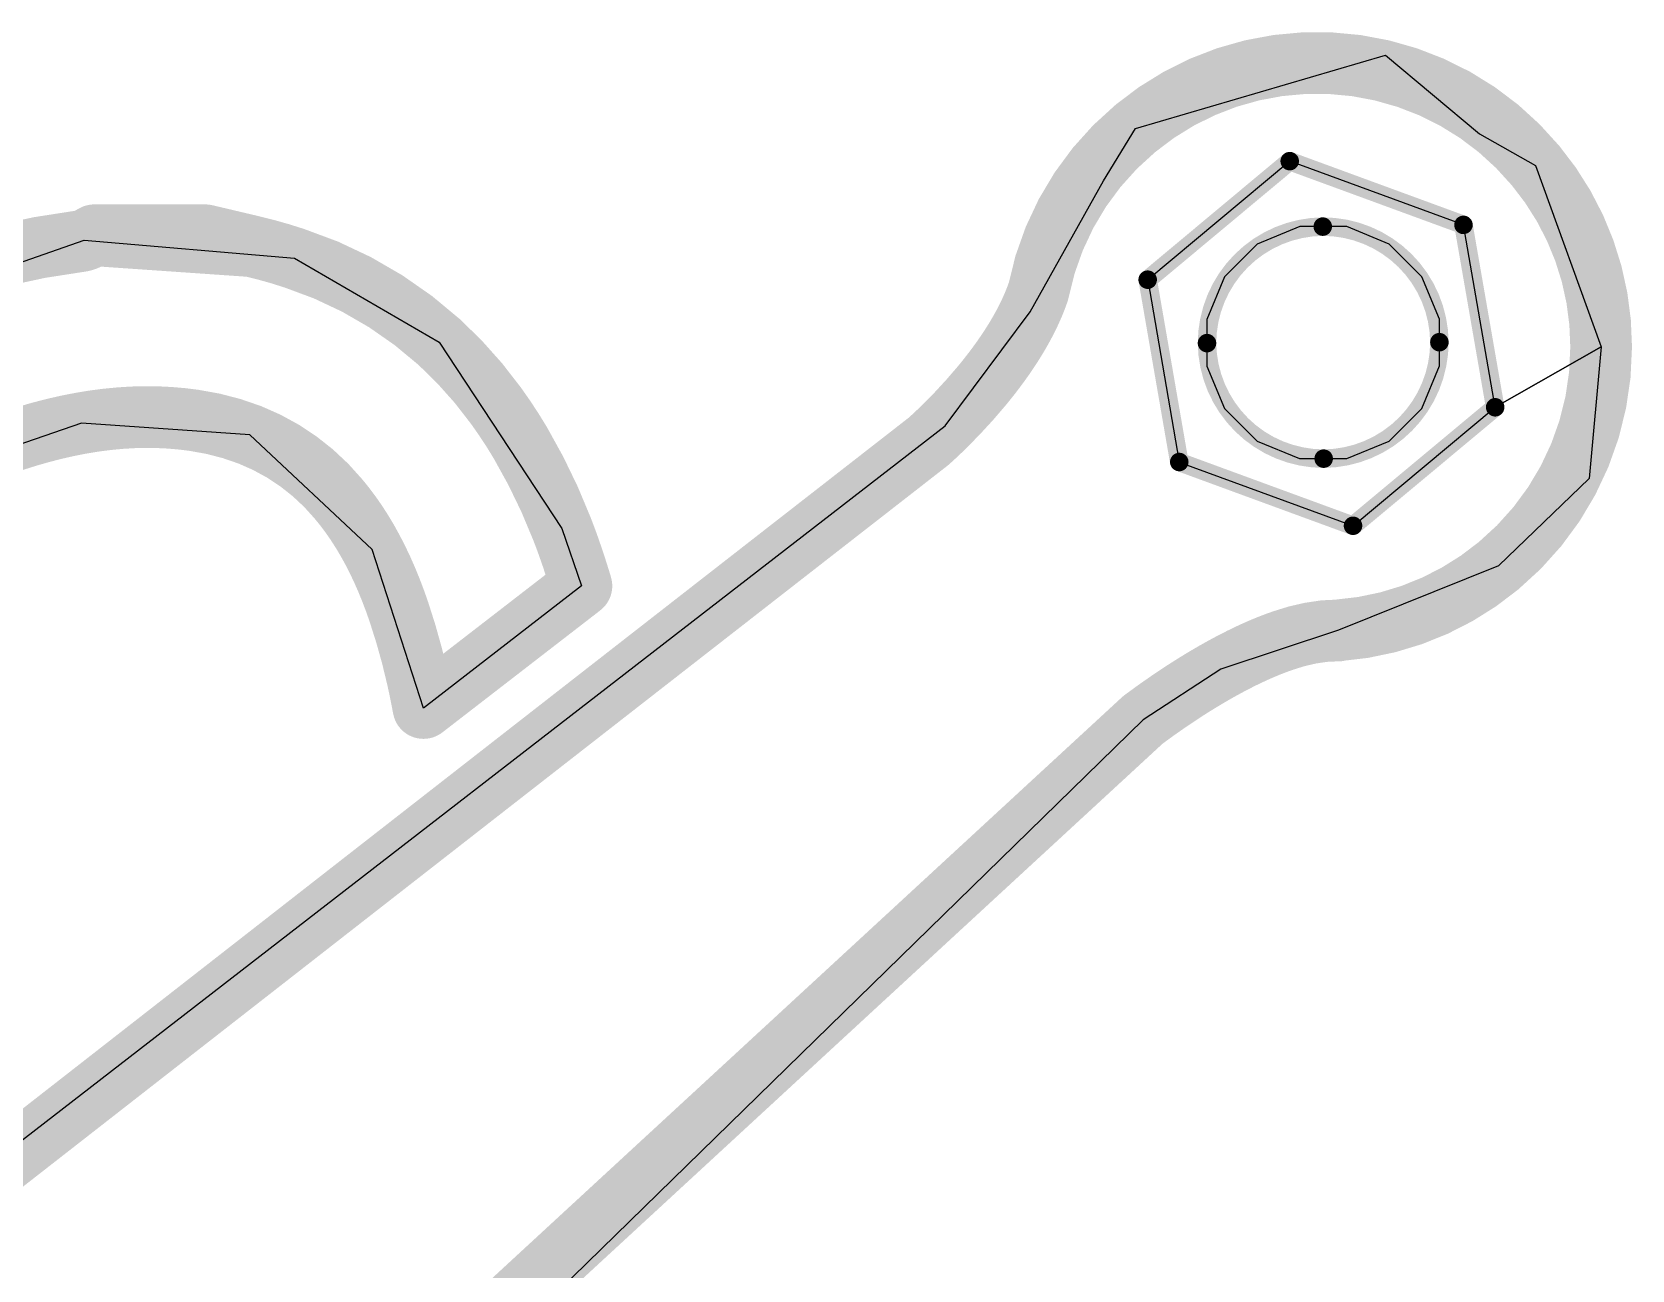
# Model space of a CAD drawing. Header units: millimetres. Extents: x 80 to 209, y 77 to 97.
# Drawn here: x 89.538 to 92.131, y 90.84 to 92.846 of the extents above; entities that cross this region are included whole.
import ezdxf

# ---------------------------------------------------------------- set-up
doc = ezdxf.new("R2010")
doc.units = ezdxf.units.MM
doc.layers.add('TopOverlay', color=2, linetype='Continuous')

msp = doc.modelspace()

# ---------------------------------------------------------------- linework, layer by layer
at = {"layer": 'TopOverlay'}
for p, q in [((91.32644167999999, 92.69028451999999), (91.73173424, 92.8087171)), ((91.73173424, 92.8087171), (91.88413424, 92.6817171)), ((91.27453424, 92.6055171), (91.32644167999999, 92.69028451999999)), ((91.88413424, 92.6817171), (91.97492654, 92.62995697999999)), ((91.57647928, 92.63719852), (91.34627907999999, 92.44509832)), ((91.85806368, 92.53392212), (91.57647928, 92.63719852)), ((91.97492654, 92.62995697999999), (92.08120267999999, 92.33608152)), ((91.15588068, 92.39306642), (91.27453424, 92.6055171)), ((91.59272512, 92.53112558), (91.52376412, 92.5025582)), ((91.63004787999999, 92.53112558), (91.59272512, 92.53112558)), ((91.63175222, 92.53112558), (91.63004787999999, 92.53112558)), ((91.66901148, 92.53112558), (91.63175222, 92.53112558)), ((91.63175222, 92.53112558), (91.63175222, 92.53112558)), ((91.73786072, 92.50260646), (91.66901148, 92.53112558)), ((91.90944788, 92.23834232), (91.85806368, 92.53392212)), ((89.11118067999999, 92.33100152), (89.62268587999999, 92.50892343999999)), ((89.62268587999999, 92.50892343999999), (89.96352085999999, 92.47978963999999)), ((91.52376412, 92.5025582), (91.47098292, 92.449777)), ((91.79055556, 92.44991162), (91.73786072, 92.50260646)), ((89.96352085999999, 92.47978963999999), (90.19825241999999, 92.34393266)), ((91.34627907999999, 92.44509832), (91.39748548, 92.14964551999999)), ((91.47098292, 92.449777), (91.44241808, 92.380816)), ((91.81907468, 92.38106237999999), (91.79055556, 92.44991162)), ((91.01794598, 92.2083754), (91.15588068, 92.39306642)), ((91.44241808, 92.380816), (91.44241808, 92.34349578)), ((91.81907468, 92.34380311999999), (91.81907468, 92.38106237999999)), ((90.19825241999999, 92.34393266), (90.39685247999999, 92.04179712)), ((91.44241808, 92.34349578), (91.44241808, 92.34349578)), ((91.44241808, 92.34349578), (91.44241808, 92.34232992)), ((91.44241808, 92.34232992), (91.44241808, 92.30508336)), ((91.81907468, 92.34260932), (91.81907468, 92.34380311999999)), ((91.81907468, 92.30530687999999), (91.81907468, 92.34260932)), ((91.81907468, 92.34260932), (91.81907468, 92.34260932)), ((92.08120267999999, 92.33608152), (91.90944788, 92.23834232)), ((91.90944788, 92.23834232), (92.08120522, 92.33608152)), ((92.08120522, 92.33608152), (92.06193424, 92.1229171)), ((91.44241808, 92.30508336), (91.4709245, 92.23625951999999)), ((91.79052508, 92.23638143999999), (91.81907468, 92.30530687999999)), ((91.4709245, 92.23625951999999), (91.52359648, 92.18358753999999)), ((91.67906988, 92.04634372), (91.90944788, 92.23834232)), ((91.73777181999999, 92.18362818), (91.79052508, 92.23638143999999)), ((89.61815198, 92.21263497999999), (89.33602402, 92.11479417999999)), ((89.891235, 92.19367641999999), (89.61815198, 92.21263497999999)), ((88.91656588, 90.58246043999999), (91.01794598, 92.2083754)), ((90.08967249999999, 92.0078932), (89.891235, 92.19367641999999)), ((91.52359648, 92.18358753999999), (91.59242031999999, 92.15508111999999)), ((91.66884637999999, 92.15508111999999), (91.73777181999999, 92.18362818)), ((91.39748548, 92.14964551999999), (91.67906988, 92.04634372)), ((91.59242031999999, 92.15508111999999), (91.62966687999999, 92.15508111999999)), ((91.62966687999999, 92.15508111999999), (91.62966687999999, 92.15508111999999)), ((91.62966687999999, 92.15508111999999), (91.63154648, 92.15508111999999)), ((91.63154648, 92.15508111999999), (91.66884637999999, 92.15508111999999)), ((92.06193424, 92.1229171), (91.91470568, 91.98136798)), ((90.39685247999999, 92.04179712), (90.42860248, 91.94880771999999)), ((90.17262128, 91.75096712), (90.08967249999999, 92.0078932)), ((91.91470568, 91.98136798), (91.65534627999999, 91.87687491999999)), ((90.42860248, 91.94880771999999), (90.17262128, 91.75096712)), ((91.65534627999999, 91.87687491999999), (91.46489453999999, 91.81419025999999)), ((91.46489453999999, 91.81419025999999), (91.33873528, 91.73191711999999)), ((91.33873528, 91.73191711999999), (89.26764213999999, 89.70964531999999))]:
    msp.add_line(p, q, dxfattribs=at)
for points, const_width in [([(91.32644167999999, 92.69028198, -0.4144898367306477), (91.97492654, 92.62995697999999)], 0.0999998), ([(91.16919028, 92.42604831999999, -0.1730033088149942), (91.32644167999999, 92.69028451999999)], 0.0999998), ([(91.97492908, 92.62995952, -0.1759542203522318), (92.08120267999999, 92.33608152)], 0.0999998), ([(89.41954176, 92.46509574, -0.04339399902588973), (89.61661527999999, 92.50753152)], 0.0999998), ([(89.62071992, 92.50833924, -0.03353968328013491), (89.61661782, 92.50753152)], 0.0999998), ([(89.62268587999999, 92.50892598, -0.01446706197712661), (89.62071992, 92.50833924)], 0.0999998), ([(89.62459596, 92.50960669999999, -0.012819615802084), (89.62268587999999, 92.50892343999999)], 0.0999998), ([(89.6264527, 92.51037378, -0.01113289654962448), (89.62459596, 92.50960923999999)], 0.0999998), ([(89.6282561, 92.51120689999999, -0.009431068064329933), (89.6264527, 92.51037378)], 0.0999998), ([(89.63000362, 92.51208573999999, -0.007722331794364457), (89.62825355999999, 92.51120436)], 0.0999998), ([(89.63170541999999, 92.51300522, -0.006000459943974448), (89.63000616, 92.51208828)], 0.0999998), ([(89.63495408, 92.51487211999999, -0.006687669695861434), (89.63170287999999, 92.51300268)], 0.0999998), ([(89.89383088, 92.49947972, -0.02292664421087376), (89.9635234, 92.47978963999999)], 0.0999998), ([(91.44241808, 92.34232992, -0.4103225223430456), (91.63004787999999, 92.53112558)], 0.02999994), ([(91.63004787999999, 92.53112811999999, -0.4114191437117658), (91.81907468, 92.34380311999999)], 0.02999994), ([(89.96352085999999, 92.47978963999999, -0.1056665316449101), (90.19825241999999, 92.34393266)], 0.0999998), ([(91.16919281999999, 92.42604831999999, -0.02661962269948131), (91.15588068, 92.39306642)], 0.0999998), ([(91.15587814, 92.39306642, -0.02125930713248748), (91.13917255999999, 92.3608897)], 0.0999998), ([(90.19825241999999, 92.34393266, -0.05116974430958707), (90.28999214, 92.24102964)], 0.0999998), ([(91.13917255999999, 92.36089224, -0.01714887712528757), (91.11997016, 92.32994742)], 0.0999998), ([(91.11997269999999, 92.32994742, -0.01401282816787235), (91.09917263999999, 92.30065105999999)], 0.0999998), ([(92.08120522, 92.33608152, -0.2236946608840495), (91.91470822, 91.98137052)], 0.0999998), ([(91.0991701, 92.30064852, -0.01160948720890258), (91.07767154, 92.27342225999999)], 0.0999998), ([(91.63154648, 92.15508111999999, -0.410429506527676), (91.44241808, 92.34232992)], 0.02999994), ([(91.81907468, 92.34380311999999, -0.4109317109886546), (91.63154648, 92.15508111999999)], 0.02999994), ([(91.07767154, 92.2734248, -0.02500286130756592), (91.01794598, 92.20837286)], 0.0999998), ([(90.28999214, 92.24102964, -0.02322023215824581), (90.32965678, 92.18065383999999)], 0.0999998), ([(89.55269364, 92.19779883999999, -0.02226821202684939), (89.61815198, 92.21263497999999)], 0.0999998), ([(89.61815198, 92.21263752, -0.02490547445522309), (89.68119224, 92.22078076)], 0.0999998), ([(89.68118969999999, 92.22078076, -0.02707439589178364), (89.74209635999999, 92.22225904)], 0.0999998), ([(89.74209635999999, 92.22225904, -0.0284324068627955), (89.80114628, 92.21710791999999)], 0.0999998), ([(89.80114628, 92.21710537999999, -0.05753841696263393), (89.891235, 92.19367641999999)], 0.0999998), ([(89.48453527999999, 92.17624185999999, -0.01948009720367042), (89.55269109999999, 92.19780138)], 0.0999998), ([(89.891235, 92.19367641999999, -0.1272888284490812), (90.03520474, 92.08934592)], 0.0999998), ([(91.01794598, 92.2083754, -0.0122260510950128), (90.99108801999999, 92.18307191999999)], 0.0999998), ([(90.32965678, 92.18065383999999, -0.04053423737779016), (90.39685247999999, 92.04179712)], 0.0999998), ([(90.03520474, 92.08934592, -0.02747975270145443), (90.06386864, 92.05108844)], 0.0999998), ([(90.06386864, 92.05108844, -0.02475055149418869), (90.08967249999999, 92.0078932)], 0.0999998), ([(90.40037799999999, 92.03266328, -0.004803164972218322), (90.40716488, 92.0142813)], 0.0999998), ([(90.08967249999999, 92.0078932, -0.02192672147438561), (90.11265188, 91.9597221)], 0.0999998), ([(90.4197963, 91.97707537999999, -0.0047077697391005), (90.42860248, 91.94880771999999)], 0.0999998), ([(91.91470568, 91.98136798, -0.1564752534162853), (91.65534627999999, 91.87687238)], 0.0999998), ([(90.11264933999999, 91.9597221, -0.01921722058050893), (90.13284488, 91.90654212)], 0.0999998), ([(90.13284488, 91.90654212, -0.02624872888785037), (90.16289307999999, 91.79889691999999)], 0.0999998), ([(91.56623291999999, 91.86047921999999, -0.05745605579050803), (91.63264122, 91.87568112)], 0.0999998), ([(91.6340687, 91.87570905999999, -0.007388490068663127), (91.63263868, 91.87568112)], 0.0999998), ([(91.6521662, 91.87653963999999, -0.0132951433491025), (91.65565108, 91.87659805999999)], 0.0999998), ([(91.49795517999999, 91.83160196, -0.01454481700579706), (91.53197086, 91.84731948)], 0.0999998), ([(91.5319734, 91.84731694, -0.01872542755466108), (91.56623291999999, 91.86047667999999)], 0.0999998), ([(91.46489453999999, 91.81419025999999, -0.0115532755620735), (91.49795517999999, 91.83159941999999)], 0.0999998), ([(90.16289307999999, 91.79889691999999, -0.01024513317760965), (90.17262128, 91.75096712)], 0.0999998), ([(91.40447048, 91.77773871999999, -0.007725494242886709), (91.43349506, 91.79595051999999)], 0.0999998), ([(91.43349506, 91.79595051999999, -0.009363672759366864), (91.46489453999999, 91.81419025999999)], 0.0999998), ([(91.33873528, 91.73191711999999, -0.01651381497116148), (91.40447048, 91.77773871999999)], 0.0999998)]:
    msp.add_lwpolyline(points, format="xyb", dxfattribs=dict(at, const_width=const_width))
for points, const_width in [([(91.30144299999999, 92.69028451999999, 1), (91.35144036, 92.69028451999999, 1)], 0.0499999), ([(91.30144299999999, 92.69028198, 1), (91.35144036, 92.69028198, 1)], 0.0499999), ([(91.94992785999999, 92.62995697999999, 1), (91.99992522, 92.62995697999999, 1)], 0.0499999), ([(91.9499304, 92.62995952, 1), (91.99992775999999, 92.62995952, 1)], 0.0499999), ([(91.56897866, 92.63719852, 1), (91.58397989999999, 92.63719852, 1)], 0.0149987), ([(91.56897866, 92.63719852, 1), (91.58397989999999, 92.63719852, 1)], 0.0149987), ([(89.5916166, 92.50753152, 1), (89.64161396, 92.50753152, 1)], 0.0499999), ([(89.59161913999999, 92.50753152, 1), (89.6416165, 92.50753152, 1)], 0.0499999), ([(89.59572123999999, 92.50833924, 1), (89.6457186, 92.50833924, 1)], 0.0499999), ([(89.59572123999999, 92.50833924, 1), (89.6457186, 92.50833924, 1)], 0.0499999), ([(89.5976872, 92.50892598, 1), (89.64768456, 92.50892598, 1)], 0.0499999), ([(89.5976872, 92.50892343999999, 1), (89.64768456, 92.50892343999999, 1)], 0.0499999), ([(89.59959728, 92.50960923999999, 1), (89.64959463999999, 92.50960923999999, 1)], 0.0499999), ([(89.59959728, 92.50960669999999, 1), (89.64959463999999, 92.50960669999999, 1)], 0.0499999), ([(89.60145401999999, 92.51037378, 1), (89.65145138, 92.51037378, 1)], 0.0499999), ([(89.60145401999999, 92.51037378, 1), (89.65145138, 92.51037378, 1)], 0.0499999), ([(89.60325488, 92.51120436, 1), (89.65325224, 92.51120436, 1)], 0.0499999), ([(89.60325741999999, 92.51120689999999, 1), (89.65325478, 92.51120689999999, 1)], 0.0499999), ([(89.60500494, 92.51208573999999, 1), (89.65500229999999, 92.51208573999999, 1)], 0.0499999), ([(89.60500748, 92.51208828, 1), (89.65500483999999, 92.51208828, 1)], 0.0499999), ([(89.6067042, 92.51300268, 1), (89.65670156, 92.51300268, 1)], 0.0499999), ([(89.60670673999999, 92.51300522, 1), (89.6567041, 92.51300522, 1)], 0.0499999), ([(89.60995539999999, 92.51487211999999, 1), (89.65995276, 92.51487211999999, 1)], 0.0499999), ([(89.60995539999999, 92.51487211999999, 1), (89.65995276, 92.51487211999999, 1)], 0.0499999), ([(89.61037449999999, 92.51508039999999, 1), (89.66037186, 92.51508039999999, 1)], 0.0499999), ([(89.61037449999999, 92.51508039999999, 1), (89.66037186, 92.51508039999999, 1)], 0.0499999), ([(89.6107936, 92.51529375999999, 1), (89.66079096, 92.51529375999999, 1)], 0.0499999), ([(89.6107936, 92.51529375999999, 1), (89.66079096, 92.51529375999999, 1)], 0.0499999), ([(89.6112127, 92.51551474, 1), (89.66121006, 92.51551474, 1)], 0.0499999), ([(89.6112127, 92.51551474, 1), (89.66121006, 92.51551474, 1)], 0.0499999), ([(89.61162926, 92.51573825999999, 1), (89.66162661999999, 92.51573825999999, 1)], 0.0499999), ([(89.61162926, 92.51573825999999, 1), (89.66162661999999, 92.51573825999999, 1)], 0.0499999), ([(89.61204835999999, 92.51596432, 1), (89.66204572, 92.51596432, 1)], 0.0499999), ([(89.61204835999999, 92.51596432, 1), (89.66204572, 92.51596432, 1)], 0.0499999), ([(89.61246492, 92.51619545999999, 1), (89.66246228, 92.51619545999999, 1)], 0.0499999), ([(89.61246492, 92.51619545999999, 1), (89.66246228, 92.51619545999999, 1)], 0.0499999), ([(89.61288148, 92.51642659999999, 1), (89.66287883999999, 92.51642659999999, 1)], 0.0499999), ([(89.61288148, 92.51642659999999, 1), (89.66287883999999, 92.51642659999999, 1)], 0.0499999), ([(89.61329549999999, 92.51666028, 1), (89.66329286, 92.51666028, 1)], 0.0499999), ([(89.61329549999999, 92.51666028, 1), (89.66329286, 92.51666028, 1)], 0.0499999), ([(89.614121, 92.51713271999999, 1), (89.66411835999999, 92.51713271999999, 1)], 0.0499999), ([(89.614121, 92.51713271999999, 1), (89.66411835999999, 92.51713271999999, 1)], 0.0499999), ([(89.614121, 92.51713271999999, 1), (89.66411835999999, 92.51713271999999, 1)], 0.0499999), ([(89.79390219999999, 92.51713271999999, 1), (89.84389956, 92.51713271999999, 1)], 0.0499999), ([(89.79390219999999, 92.51713271999999, 1), (89.84389956, 92.51713271999999, 1)], 0.0499999), ([(89.8688322, 92.49947972, 1), (89.91882955999999, 92.49947972, 1)], 0.0499999), ([(89.8688322, 92.49947972, 1), (89.91882955999999, 92.49947972, 1)], 0.0499999), ([(89.8688322, 92.49947972, 1), (89.91882955999999, 92.49947972, 1)], 0.0499999), ([(91.62254725999999, 92.53112811999999, 1), (91.6375485, 92.53112811999999, 1)], 0.0149987), ([(91.62254725999999, 92.53112558, 1), (91.6375485, 92.53112558, 1)], 0.0149987), ([(91.85056306, 92.53392212, 1), (91.86556429999999, 92.53392212, 1)], 0.0149987), ([(91.85056306, 92.53392212, 1), (91.86556429999999, 92.53392212, 1)], 0.0149987), ([(89.93852217999999, 92.47978963999999, 1), (89.98851954, 92.47978963999999, 1)], 0.0499999), ([(89.93852471999999, 92.47978963999999, 1), (89.98852208, 92.47978963999999, 1)], 0.0499999), ([(91.1441916, 92.42604831999999, 1), (91.19418895999999, 92.42604831999999, 1)], 0.0499999), ([(91.14419414, 92.42604831999999, 1), (91.19419149999999, 92.42604831999999, 1)], 0.0499999), ([(91.13087945999999, 92.39306642, 1), (91.18087682, 92.39306642, 1)], 0.0499999), ([(91.130882, 92.39306642, 1), (91.18087935999999, 92.39306642, 1)], 0.0499999), ([(91.33877846, 92.44509832, 1), (91.35377969999999, 92.44509832, 1)], 0.0149987), ([(91.33877846, 92.44509832, 1), (91.35377969999999, 92.44509832, 1)], 0.0149987), ([(90.17325373999999, 92.34393266, 1), (90.2232511, 92.34393266, 1)], 0.0499999), ([(90.17325373999999, 92.34393266, 1), (90.2232511, 92.34393266, 1)], 0.0499999), ([(91.11417388, 92.36089224, 1), (91.16417124, 92.36089224, 1)], 0.0499999), ([(91.11417388, 92.3608897, 1), (91.16417124, 92.3608897, 1)], 0.0499999), ([(91.09497148, 92.32994742, 1), (91.14496883999999, 92.32994742, 1)], 0.0499999), ([(91.09497402, 92.32994742, 1), (91.14497138, 92.32994742, 1)], 0.0499999), ([(92.056204, 92.33608152, 1), (92.10620136, 92.33608152, 1)], 0.0499999), ([(92.05620653999999, 92.33608152, 1), (92.1062039, 92.33608152, 1)], 0.0499999), ([(91.07417142, 92.30064852, 1), (91.12416877999999, 92.30064852, 1)], 0.0499999), ([(91.07417396, 92.30065105999999, 1), (91.12417131999999, 92.30065105999999, 1)], 0.0499999), ([(91.43491746, 92.34232992, 1), (91.4499187, 92.34232992, 1)], 0.0149987), ([(91.43491746, 92.34232992, 1), (91.4499187, 92.34232992, 1)], 0.0149987), ([(91.81157406, 92.34380311999999, 1), (91.8265753, 92.34380311999999, 1)], 0.0149987), ([(91.81157406, 92.34380311999999, 1), (91.8265753, 92.34380311999999, 1)], 0.0149987), ([(91.05267286, 92.2734248, 1), (91.10267022, 92.2734248, 1)], 0.0499999), ([(91.05267286, 92.27342225999999, 1), (91.10267022, 92.27342225999999, 1)], 0.0499999), ([(90.26499346, 92.24102964, 1), (90.31499081999999, 92.24102964, 1)], 0.0499999), ([(90.26499346, 92.24102964, 1), (90.31499081999999, 92.24102964, 1)], 0.0499999), ([(89.5931533, 92.21263752, 1), (89.64315065999999, 92.21263752, 1)], 0.0499999), ([(89.5931533, 92.21263497999999, 1), (89.64315065999999, 92.21263497999999, 1)], 0.0499999), ([(89.65619102, 92.22078076, 1), (89.70618838, 92.22078076, 1)], 0.0499999), ([(89.65619355999999, 92.22078076, 1), (89.70619092, 92.22078076, 1)], 0.0499999), ([(89.71709768, 92.22225904, 1), (89.76709504, 92.22225904, 1)], 0.0499999), ([(89.71709768, 92.22225904, 1), (89.76709504, 92.22225904, 1)], 0.0499999), ([(89.7761476, 92.21710791999999, 1), (89.82614496, 92.21710791999999, 1)], 0.0499999), ([(89.7761476, 92.21710537999999, 1), (89.82614496, 92.21710537999999, 1)], 0.0499999), ([(89.52769242, 92.19780138, 1), (89.57768978, 92.19780138, 1)], 0.0499999), ([(89.52769495999999, 92.19779883999999, 1), (89.57769232, 92.19779883999999, 1)], 0.0499999), ([(89.86623632, 92.19367641999999, 1), (89.91623367999999, 92.19367641999999, 1)], 0.0499999), ([(89.86623632, 92.19367641999999, 1), (89.91623367999999, 92.19367641999999, 1)], 0.0499999), ([(90.9929473, 92.2083754, 1), (91.04294465999999, 92.2083754, 1)], 0.0499999), ([(90.9929473, 92.20837286, 1), (91.04294465999999, 92.20837286, 1)], 0.0499999), ([(91.90194726, 92.23834232, 1), (91.91694849999999, 92.23834232, 1)], 0.0149987), ([(91.90194726, 92.23834232, 1), (91.91694849999999, 92.23834232, 1)], 0.0149987), ([(90.3046581, 92.18065383999999, 1), (90.35465545999999, 92.18065383999999, 1)], 0.0499999), ([(90.3046581, 92.18065383999999, 1), (90.35465545999999, 92.18065383999999, 1)], 0.0499999), ([(90.9660868, 92.18307191999999, 1), (91.01608415999999, 92.18307191999999, 1)], 0.0499999), ([(90.96608934, 92.18307191999999, 1), (91.01608669999999, 92.18307191999999, 1)], 0.0499999), ([(91.38998486, 92.14964551999999, 1), (91.40498609999999, 92.14964551999999, 1)], 0.0149987), ([(91.38998486, 92.14964551999999, 1), (91.40498609999999, 92.14964551999999, 1)], 0.0149987), ([(91.62404586, 92.15508111999999, 1), (91.6390471, 92.15508111999999, 1)], 0.0149987), ([(91.62404586, 92.15508111999999, 1), (91.6390471, 92.15508111999999, 1)], 0.0149987), ([(90.01020606, 92.08934592, 1), (90.06020342, 92.08934592, 1)], 0.0499999), ([(90.01020606, 92.08934592, 1), (90.06020342, 92.08934592, 1)], 0.0499999), ([(90.03886996, 92.05108844, 1), (90.08886731999999, 92.05108844, 1)], 0.0499999), ([(90.03886996, 92.05108844, 1), (90.08886731999999, 92.05108844, 1)], 0.0499999), ([(90.3718538, 92.04179712, 1), (90.42185115999999, 92.04179712, 1)], 0.0499999), ([(90.3718538, 92.04179712, 1), (90.42185115999999, 92.04179712, 1)], 0.0499999), ([(90.37537932, 92.03266328, 1), (90.42537668, 92.03266328, 1)], 0.0499999), ([(90.37537932, 92.03266328, 1), (90.42537668, 92.03266328, 1)], 0.0499999), ([(90.06467382, 92.0078932, 1), (90.11467118, 92.0078932, 1)], 0.0499999), ([(90.06467382, 92.0078932, 1), (90.11467118, 92.0078932, 1)], 0.0499999), ([(90.3821662, 92.0142813, 1), (90.43216355999999, 92.0142813, 1)], 0.0499999), ([(90.3821662, 92.0142813, 1), (90.43216355999999, 92.0142813, 1)], 0.0499999), ([(90.7397474, 92.00679337999999, 1), (90.78974475999999, 92.00679337999999, 1)], 0.0499999), ([(90.7397474, 92.00679337999999, 1), (90.78974475999999, 92.00679337999999, 1)], 0.0499999), ([(91.67156926, 92.04634372, 1), (91.68657049999999, 92.04634372, 1)], 0.0149987), ([(91.67156926, 92.04634372, 1), (91.68657049999999, 92.04634372, 1)], 0.0149987), ([(90.38862542, 91.99574946, 1), (90.43862277999999, 91.99574946, 1)], 0.0499999), ([(90.38862542, 91.99574946, 1), (90.43862277999999, 91.99574946, 1)], 0.0499999), ([(90.39479761999999, 91.97707537999999, 1), (90.44479498, 91.97707537999999, 1)], 0.0499999), ([(90.39479761999999, 91.97707537999999, 1), (90.44479498, 91.97707537999999, 1)], 0.0499999), ([(91.889707, 91.98136798, 1), (91.93970436, 91.98136798, 1)], 0.0499999), ([(91.88970954, 91.98137052, 1), (91.93970689999999, 91.98137052, 1)], 0.0499999), ([(90.08765066, 91.9597221, 1), (90.13764802, 91.9597221, 1)], 0.0499999), ([(90.08765319999999, 91.9597221, 1), (90.13765056, 91.9597221, 1)], 0.0499999), ([(90.4036038, 91.94880771999999, 1), (90.45360115999999, 91.94880771999999, 1)], 0.0499999), ([(90.4036038, 91.94880771999999, 1), (90.45360115999999, 91.94880771999999, 1)], 0.0499999), ([(90.4036038, 91.94880771999999, 1), (90.45360115999999, 91.94880771999999, 1)], 0.0499999), ([(90.1078462, 91.90654212, 1), (90.15784355999999, 91.90654212, 1)], 0.0499999), ([(90.1078462, 91.90654212, 1), (90.15784355999999, 91.90654212, 1)], 0.0499999), ([(91.60763999999999, 91.87568112, 1), (91.65763736, 91.87568112, 1)], 0.0499999), ([(91.60764254, 91.87568112, 1), (91.65763989999999, 91.87568112, 1)], 0.0499999), ([(91.60907001999999, 91.87570905999999, 1), (91.65906738, 91.87570905999999, 1)], 0.0499999), ([(91.60907256, 91.87570905999999, 1), (91.65906992, 91.87570905999999, 1)], 0.0499999), ([(91.61107661999999, 91.87578526, 1), (91.66107398, 91.87578526, 1)], 0.0499999), ([(91.61107661999999, 91.87578526, 1), (91.66107398, 91.87578526, 1)], 0.0499999), ([(91.61351248, 91.87589702, 1), (91.66350983999999, 91.87589702, 1)], 0.0499999), ([(91.61351248, 91.87589702, 1), (91.66350983999999, 91.87589702, 1)], 0.0499999), ([(91.6162379, 91.87603164, 1), (91.66623526, 91.87603164, 1)], 0.0499999), ([(91.6162379, 91.87603164, 1), (91.66623526, 91.87603164, 1)], 0.0499999), ([(91.61910809999999, 91.87617642, 1), (91.66910546, 91.87617642, 1)], 0.0499999), ([(91.61910809999999, 91.87617642, 1), (91.66910546, 91.87617642, 1)], 0.0499999), ([(91.62198083999999, 91.87631866, 1), (91.6719782, 91.87631866, 1)], 0.0499999), ([(91.62198083999999, 91.87631866, 1), (91.6719782, 91.87631866, 1)], 0.0499999), ([(91.62471642, 91.87644311999999, 1), (91.67471377999999, 91.87644311999999, 1)], 0.0499999), ([(91.62471642, 91.87644311999999, 1), (91.67471377999999, 91.87644311999999, 1)], 0.0499999), ([(91.62716752, 91.87653963999999, 1), (91.67716487999999, 91.87653963999999, 1)], 0.0499999), ([(91.62716752, 91.87653963999999, 1), (91.67716487999999, 91.87653963999999, 1)], 0.0499999), ([(91.6303476, 91.87687491999999, 1), (91.68034496, 91.87687491999999, 1)], 0.0499999), ([(91.6303476, 91.87687238, 1), (91.68034496, 91.87687238, 1)], 0.0499999), ([(91.63065239999999, 91.87659805999999, 1), (91.68064976, 91.87659805999999, 1)], 0.0499999), ([(91.63065239999999, 91.87659552, 1), (91.68064976, 91.87659552, 1)], 0.0499999), ([(91.50697217999999, 91.84731948, 1), (91.55696954, 91.84731948, 1)], 0.0499999), ([(91.50697471999999, 91.84731694, 1), (91.55697208, 91.84731694, 1)], 0.0499999), ([(91.54123424, 91.86047921999999, 1), (91.5912316, 91.86047921999999, 1)], 0.0499999), ([(91.54123424, 91.86047667999999, 1), (91.5912316, 91.86047667999999, 1)], 0.0499999), ([(90.50316418, 91.82241986, 1), (90.55316153999999, 91.82241986, 1)], 0.0499999), ([(90.50316418, 91.82241986, 1), (90.55316153999999, 91.82241986, 1)], 0.0499999), ([(91.4729565, 91.83160196, 1), (91.52295386, 91.83160196, 1)], 0.0499999), ([(91.4729565, 91.83159941999999, 1), (91.52295386, 91.83159941999999, 1)], 0.0499999), ([(90.1378944, 91.79889691999999, 1), (90.18789176, 91.79889691999999, 1)], 0.0499999), ([(90.1378944, 91.79889691999999, 1), (90.18789176, 91.79889691999999, 1)], 0.0499999), ([(91.40849637999999, 91.79595051999999, 1), (91.45849374, 91.79595051999999, 1)], 0.0499999), ([(91.40849637999999, 91.79595051999999, 1), (91.45849374, 91.79595051999999, 1)], 0.0499999), ([(91.43989586, 91.81419025999999, 1), (91.48989322, 91.81419025999999, 1)], 0.0499999), ([(91.43989586, 91.81419025999999, 1), (91.48989322, 91.81419025999999, 1)], 0.0499999), ([(91.37947179999999, 91.77773871999999, 1), (91.42946916, 91.77773871999999, 1)], 0.0499999), ([(91.37947179999999, 91.77773871999999, 1), (91.42946916, 91.77773871999999, 1)], 0.0499999), ([(90.14762259999999, 91.75096712, 1), (90.19761996, 91.75096712, 1)], 0.0499999), ([(90.14762259999999, 91.75096712, 1), (90.19761996, 91.75096712, 1)], 0.0499999), ([(90.14762259999999, 91.75096712, 1), (90.19761996, 91.75096712, 1)], 0.0499999), ([(91.3137366, 91.73191711999999, 1), (91.36373395999999, 91.73191711999999, 1)], 0.0499999), ([(91.3137366, 91.73191711999999, 1), (91.36373395999999, 91.73191711999999, 1)], 0.0499999), ([(90.264361, 91.63623023999999, 1), (90.31435836, 91.63623023999999, 1)], 0.0499999), ([(90.264361, 91.63623023999999, 1), (90.31435836, 91.63623023999999, 1)], 0.0499999), ([(90.03136171999999, 91.45449832, 1), (90.08135908, 91.45449832, 1)], 0.0499999), ([(90.03136171999999, 91.45449832, 1), (90.08135908, 91.45449832, 1)], 0.0499999)]:
    msp.add_lwpolyline(points, format="xyb", close=True, dxfattribs=dict(at, const_width=const_width))
for points, const_width in [([(91.34627907999999, 92.44509832), (91.57647928, 92.63719852)], 0.02999994), ([(91.57647928, 92.63719852), (91.85806368, 92.53392212)], 0.02999994), ([(89.63495408, 92.51487211999999), (89.63537318, 92.51508039999999)], 0.0999998), ([(89.63537318, 92.51508039999999), (89.63579227999999, 92.51529375999999)], 0.0999998), ([(89.63579227999999, 92.51529375999999), (89.63621137999999, 92.51551474)], 0.0999998), ([(89.63621137999999, 92.51551474), (89.63662794, 92.51573825999999)], 0.0999998), ([(89.63662794, 92.51573825999999), (89.63704704, 92.51596432)], 0.0999998), ([(89.63704704, 92.51596432), (89.63746359999999, 92.51619545999999)], 0.0999998), ([(89.63746359999999, 92.51619545999999), (89.63788016, 92.51642659999999)], 0.0999998), ([(89.63788016, 92.51642659999999), (89.63829417999999, 92.51666028)], 0.0999998), ([(89.63829417999999, 92.51666028), (89.63911968, 92.51713271999999)], 0.0999998), ([(89.63911968, 92.51713271999999), (89.89383088, 92.49947972)], 0.0999998), ([(89.63911968, 92.51713271999999), (89.81890088, 92.51713271999999)], 0.0999998), ([(89.81890088, 92.51713271999999), (89.89383088, 92.49947972)], 0.0999998), ([(91.85806368, 92.53392212), (91.90944788, 92.23834232)], 0.02999994), ([(91.34627907999999, 92.44509832), (91.39748548, 92.14964551999999)], 0.02999994), ([(91.67906988, 92.04634372), (91.90944788, 92.23834232)], 0.02999994), ([(90.76474608, 92.00679337999999), (90.99108548, 92.18307191999999)], 0.0999998), ([(91.39748548, 92.14964551999999), (91.67906988, 92.04634372)], 0.02999994), ([(90.39685247999999, 92.04179712), (90.40037799999999, 92.03266328)], 0.0999998), ([(90.40716488, 92.0142813), (90.41362409999999, 91.99574946)], 0.0999998), ([(90.52816286, 91.82241986), (90.76474608, 92.00679337999999)], 0.0999998), ([(90.41362409999999, 91.99574946), (90.4197963, 91.97707537999999)], 0.0999998), ([(90.17262128, 91.75096712), (90.42860248, 91.94880771999999)], 0.0999998), ([(90.17262128, 91.75096712), (90.42860248, 91.94880771999999)], 0.0999998), ([(91.63407124, 91.87570905999999), (91.6360753, 91.87578526)], 0.0999998), ([(91.6360753, 91.87578526), (91.63851116, 91.87589702)], 0.0999998), ([(91.63851116, 91.87589702), (91.64123658, 91.87603164)], 0.0999998), ([(91.64123658, 91.87603164), (91.64410678, 91.87617642)], 0.0999998), ([(91.64410678, 91.87617642), (91.64697951999999, 91.87631866)], 0.0999998), ([(91.64697951999999, 91.87631866), (91.6497151, 91.87644311999999)], 0.0999998), ([(91.6497151, 91.87644311999999), (91.6521662, 91.87653963999999)], 0.0999998), ([(91.65534627999999, 91.87687491999999), (91.65565108, 91.87659552)], 0.0999998), ([(90.28935967999999, 91.63623023999999), (90.52816286, 91.82241986)], 0.0999998), ([(89.71036667999999, 90.22996432), (91.33873528, 91.73191711999999)], 0.0999998), ([(90.05636039999999, 91.45449832), (90.28935967999999, 91.63623023999999)], 0.0999998), ([(89.47243725999999, 90.99883756), (90.05636039999999, 91.45449832)], 0.0999998)]:
    msp.add_lwpolyline(points, dxfattribs=dict(at, const_width=const_width))

doc.saveas('drawing.dxf')
